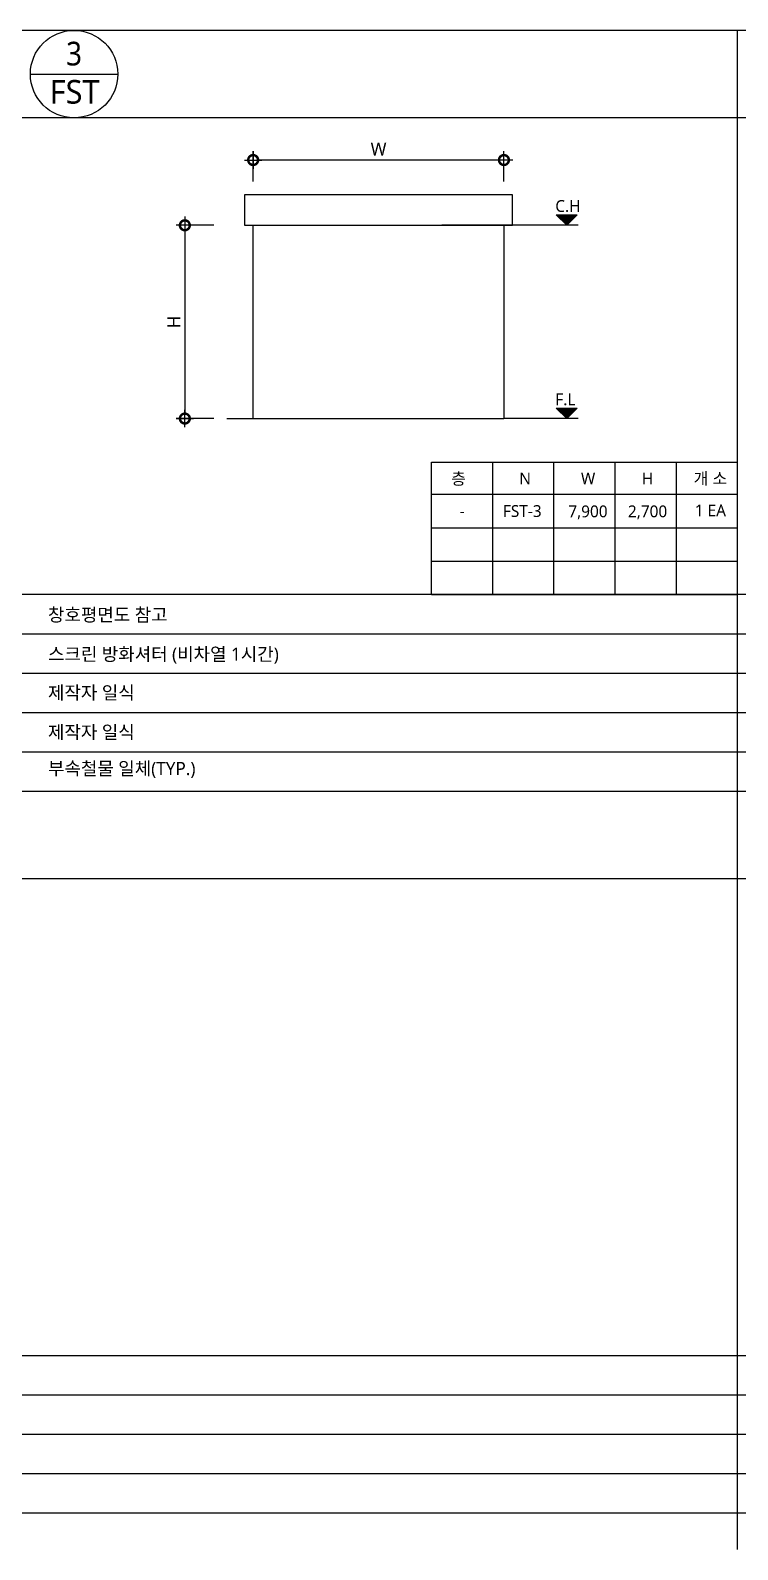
# Model space of a CAD drawing. Header units: millimetres. Extents: x -3 to 459584, y -660938 to -11738.
# Drawn here: x 178285 to 186374, y -146400 to -129034 of the extents above; entities that cross this region are included whole.
import ezdxf
from ezdxf.enums import TextEntityAlignment as Align

# ---------------------------------------------------------------- set-up
doc = ezdxf.new("R2010")
doc.units = ezdxf.units.MM
doc.header["$LTSCALE"] = 200
doc.linetypes.add('CEN-YTQD', pattern=[10, 9.25, -0.25, 0.25, -0.25])
doc.layers.get('DEFPOINTS').update_dxf_attribs({"color": 137})
for name, color, linetype in [('1CTR', 1, 'CEN-YTQD'), ('a-TAG-1', 6, 'Continuous'), ('A-TAG-2', 4, 'Continuous'), ('DIM', 7, 'Continuous'), ('ELE-7', 7, 'Continuous'), ('ELE3', 3, 'Continuous'), ('ELE4', 4, 'Continuous'), ('ELE6', 6, 'Continuous'), ('ELEV', 9, 'Continuous'), ('TEX', 3, 'Continuous')]:
    doc.layers.add(name, color=color, linetype=linetype)
doc.styles.add('ARIAL', font='malgun.ttf')
doc.styles.add('S1', font='malgun.ttf')
doc.dimstyles.new('CJA-50', dxfattribs={"dimscale": 50, "dimtxt": 3, "dimasz": 1, "dimexe": 2, "dimexo": 3, "dimgap": 1, "dimtad": 1, "dimdec": 0, "dimzin": 1, "dimdsep": 46, "dimlunit": 6, "dimtxsty": 'S1', "dimblk": 'GAUN-DOT', "dimcen": -2, "dimdle": 2, "dimclrd": 256, "dimclre": 256, "dimclrt": 3, "dimadec": 0, "dimazin": 0, "dimtfac": 1, "dimtdec": 0, "dimtix": 1, "dimtmove": 2, "dimatfit": 3, "dimldrblk": 'DOTSMALL', "dimfxl": 1, "dimtolj": 1, "dimtzin": 1, "dimarcsym": 0})

# ---------------------------------------------------------------- blocks, each defined once
blk = doc.blocks.new('GAUN-DOT')
at = {"linetype": 'ByBlock'}
for p, q in [((2, 0), (-2, 0)), ((0, -2), (0, 2))]:
    blk.add_line(p, q, dxfattribs=at)
at = {"const_width": 2.25}
blk.add_lwpolyline([(0, 0.28125, 1), (0, -0.28125, 1)], format="xyb", close=True, dxfattribs=at)
blk = doc.blocks.new('*D379')
at = {"layer": 'DEFPOINTS', "color": 0, "transparency": 16777216}
for p in [(180833, -130516), (180833, -130912), (183701, -130912)]:
    blk.add_point(p, dxfattribs=at)
at = {"layer": 'DIM', "lineweight": -2, "transparency": 16777216}
for p, q in [((180833, -130762), (180833, -130416)), ((183701, -130762), (183701, -130416)), ((183651, -130516), (180883, -130516))]:
    blk.add_line(p, q, dxfattribs=at)
at = {"layer": 'DIM', "lineweight": -2, "transparency": 16777216, "xscale": 50, "yscale": 50, "zscale": 50, "rotation": 180}
blk.add_blockref('GAUN-DOT', (180833, -130516), dxfattribs=at)
at = {"layer": 'DIM', "lineweight": -2, "transparency": 16777216, "xscale": 50, "yscale": 50, "zscale": 50}
blk.add_blockref('GAUN-DOT', (183701, -130516), dxfattribs=at)
at = {"layer": 'DIM', "color": 3, "transparency": 16777216, "insert": (182267, -130391), "char_height": 150, "attachment_point": 5, "style": 'S1'}
blk.add_mtext('\\A1;W', dxfattribs=at)
blk = doc.blocks.new('_DotSmall')
at = {"color": 0, "linetype": 'ByBlock', "const_width": 0.5}
blk.add_lwpolyline([(-0.0625, 0, 1), (0.0625, 0, 1)], format="xyb", close=True, dxfattribs=at)
blk = doc.blocks.new('*D380')
at = {"layer": 'DEFPOINTS', "color": 0, "transparency": 16777216}
for p in [(180533, -131262), (180052, -133471), (180533, -133471)]:
    blk.add_point(p, dxfattribs=at)
at = {"layer": 'DIM', "lineweight": -2, "transparency": 16777216}
for p, q in [((180383, -131262), (179952, -131262)), ((180052, -131312), (180052, -133421)), ((180383, -133471), (179952, -133471))]:
    blk.add_line(p, q, dxfattribs=at)
at = {"layer": 'DIM', "lineweight": -2, "transparency": 16777216, "xscale": 50, "yscale": 50, "zscale": 50}
for p, rotation in [((180052, -131262), 90), ((180052, -133471), 270)]:
    blk.add_blockref('GAUN-DOT', p, dxfattribs=dict(at, rotation=rotation))
at = {"layer": 'DIM', "color": 3, "transparency": 16777216, "insert": (179927, -132367), "char_height": 150, "attachment_point": 5, "rotation": 90, "style": 'S1'}
blk.add_mtext('\\A1;H', dxfattribs=at)
blk = doc.blocks.new('dor&win')
at = {"layer": 'a-TAG-1', "ltscale": 0.2}
blk.add_line((-5.5, 0), (5.5, 0), dxfattribs=at)
blk.add_circle((0, 0), 5.5, dxfattribs=at)
at = {"layer": 'a-TAG-1', "color": 3, "style": 'ARIAL'}
for tag, p in [('1', (0, 2.58)), ('FSD', (0.07, -2.22))]:
    blk.add_attdef(tag, text='', height=3, dxfattribs=at).set_placement(p, align=Align.MIDDLE_CENTER)

msp = doc.modelspace()

# ---------------------------------------------------------------- linework, layer by layer
at = {"layer": '1CTR'}
for p, q in [((184550.3, -131262.4), (182991.6, -131262.4)), ((180533.2, -133471.4), (183699.7, -133471.4)), ((184550.3, -133471.4), (183701.2, -133471.4))]:
    msp.add_line(p, q, dxfattribs=at)
at = {"layer": 'A-TAG-2', "color": 7}
for p, q in [((202547.2, -130034.1), (168197.2, -130034.1)), ((202547.2, -138734.1), (168197.2, -138734.1))]:
    msp.add_line(p, q, dxfattribs=at)
at = {"layer": 'DIM'}
for p, q in [((182873.6, -135484.1), (182873.6, -133969.5)), ((182873.6, -133969.5), (186373.6, -133969.5)), ((183573.6, -135484.1), (183573.6, -133969.5)), ((184273.6, -135484.1), (184273.6, -133969.5)), ((184973.6, -135484.1), (184973.6, -133969.5)), ((185673.6, -135484.1), (185673.6, -133969.5)), ((186373.6, -135484.1), (186373.6, -133969.5)), ((182873.6, -134337.2), (186373.6, -134337.2)), ((182873.6, -134719.5), (186373.6, -134719.5)), ((182873.6, -135101.8), (186373.6, -135101.8)), ((182873.6, -135484.1), (186373.6, -135484.1))]:
    msp.add_line(p, q, dxfattribs=at)
at = {"layer": 'ELE-7'}
for p, q in [((184419.2, -131262.4), (184299.2, -131142.4)), ((184299.2, -131142.4), (184539.2, -131142.4)), ((184419.2, -131262.4), (184539.2, -131142.4)), ((184419.2, -133471.4), (184299.2, -133351.4)), ((184299.2, -133351.4), (184539.2, -133351.4)), ((184419.2, -133471.4), (184539.2, -133351.4))]:
    msp.add_line(p, q, dxfattribs=at)
for points in [[(184419.2, -131262.4, 0, 240, 0), (184419.2, -131142.4, 240, 240, 0)], [(184419.2, -133471.4, 0, 240, 0), (184419.2, -133351.4, 240, 240, 0)]]:
    msp.add_lwpolyline(points, format="xyseb", dxfattribs=at)
at = {"layer": 'ELE3'}
for p, q in [((202547.2, -129034.1), (168197.2, -129034.1)), ((202547.2, -137734.1), (168197.2, -137734.1))]:
    msp.add_line(p, q, dxfattribs=at)
at = {"layer": 'ELE4'}
for p in [(186373.6, -137734.1), (186373.6, -146400)]:
    msp.add_line(p, (186373.6, -129034.1), dxfattribs=at)
at = {"layer": 'ELE6'}
for p, q in [((202547.2, -135484.1), (168197.2, -135484.1)), ((202547.2, -135934.1), (168197.2, -135934.1)), ((202547.2, -136384.1), (168197.2, -136384.1)), ((202547.2, -136834.1), (168197.2, -136834.1)), ((202547.2, -137284.1), (168197.2, -137284.1)), ((202547.2, -144184.1), (168197.2, -144184.1)), ((202547.2, -144634.1), (168197.2, -144634.1)), ((202547.2, -145084.1), (168197.2, -145084.1)), ((202547.2, -145534.1), (168197.2, -145534.1)), ((202547.2, -145984.1), (168197.2, -145984.1))]:
    msp.add_line(p, q, dxfattribs=at)
at = {"layer": 'ELEV', "color": 3}
for p, q in [((183799.7, -130912.4), (180733.2, -130912.4)), ((180733.2, -130912.4), (180733.2, -131262.4)), ((183799.7, -131262.4), (183799.7, -130912.4)), ((180733.2, -131262.4), (183799.7, -131262.4)), ((180833.2, -133471.4), (180833.2, -131262.4)), ((183699.7, -131262.4), (183699.7, -133471.4)), ((180833.2, -133471.4), (183699.7, -133471.4))]:
    msp.add_line(p, q, dxfattribs=at)

# ---------------------------------------------------------------- block references
at = {"layer": 'a-TAG-1'}
ref = msp.add_blockref('dor&win', (178785.4, -129534.1), dxfattribs=dict(at, xscale=90.90909090894274, yscale=90.90909090894274, zscale=90.90909090894274))
ref.add_attrib('1', '3', dxfattribs={"color": 3, "height": 270, "style": 'S1', "width": 0.9}).set_placement((178785.4, -129299.2), align=Align.MIDDLE_CENTER)
ref.add_attrib('FSD', 'FST', dxfattribs={"color": 3, "height": 270, "style": 'S1'}).set_placement((178791.5, -129736.2), align=Align.MIDDLE_CENTER)

# ---------------------------------------------------------------- texts
at = {"layer": 'TEX', "style": 'S1'}
for s, height, p in [('C.H', 135, (184288.4, -131109.4)), ('F.L', 135, (184288.4, -133318.4)), ('창호평면도 참고', 150, (178486.6, -135788.9)), ('스크린 방화셔터 (비차열 1시간)', 150, (178486.6, -136238.9)), ('제작자 일식', 150, (178486.6, -136680.1)), ('제작자 일식', 150, (178486.6, -137130.1)), ('부속철물 일체(TYP.)', 150, (178486.6, -137546.1))]:
    msp.add_text(s, height=height, dxfattribs=at).set_placement(p)
for s, p in [('층', (183182.4, -134157)), ('N', (183943.6, -134157)), ('W', (184663.6, -134157)), ('H', (185343.6, -134157)), ('-', (183223.6, -134528.4)), ('FST-3', (183910.5, -134528.4))]:
    msp.add_text(s, height=135, dxfattribs=at).set_placement(p, align=Align.MIDDLE)
for s, p in [('개 소', (186062.1, -134157)), ('7,900', (184661.8, -134532)), ('2,700', (185343.6, -134532)), ('1 EA', (186062.1, -134521.6))]:
    msp.add_text(s, height=135, dxfattribs=at).set_placement(p, align=Align.MIDDLE_CENTER)

# ---------------------------------------------------------------- dimensions: what is measured, and where the dimension line sits
at = {"layer": 'DIM'}
for base, p1, p2, angle, text, picture, middle in [((180833.2, -130515.9), (183701.2, -130912.4), (180833.2, -130912.4), 180, 'W', '*D379', (182267.2, -130390.9)), ((180052.3, -133471.4), (180533.2, -131262.4), (180533.2, -133471.4), 270, 'H', '*D380', (179927.3, -132366.9))]:
    dim = msp.add_linear_dim(base=base, p1=p1, p2=p2, angle=angle, text=text, dimstyle='CJA-50', dxfattribs=at)
    dim.commit()
    dim.dimension.update_dxf_attribs({"geometry": picture, "text_midpoint": middle})

doc.saveas('drawing.dxf')
